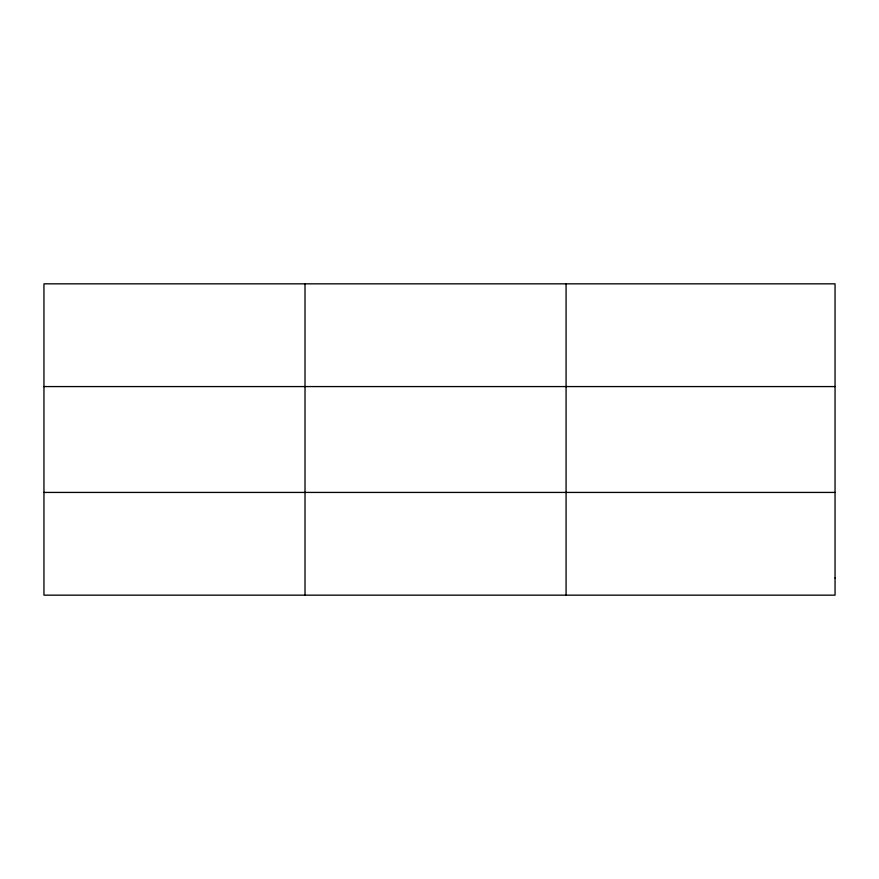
<?xml version="1.0" encoding="UTF-8"?>
<svg xmlns="http://www.w3.org/2000/svg" width="879" height="879" viewBox="0 0 879 879"><rect width="100%" height="100%" fill="white"/><g stroke="black" fill="none" stroke-linecap="round" stroke-linejoin="round"><path stroke-width="1.32" d="M305.013 283.84L305.013 595.16M566.076 283.84L566.076 595.16M43.95 386.573L835.05 386.573M43.95 492.427L835.05 492.427M835.05 578.041L835.05 595.16L43.95 595.16L43.95 283.84L835.05 283.84L835.05 578.041"/></g></svg>
